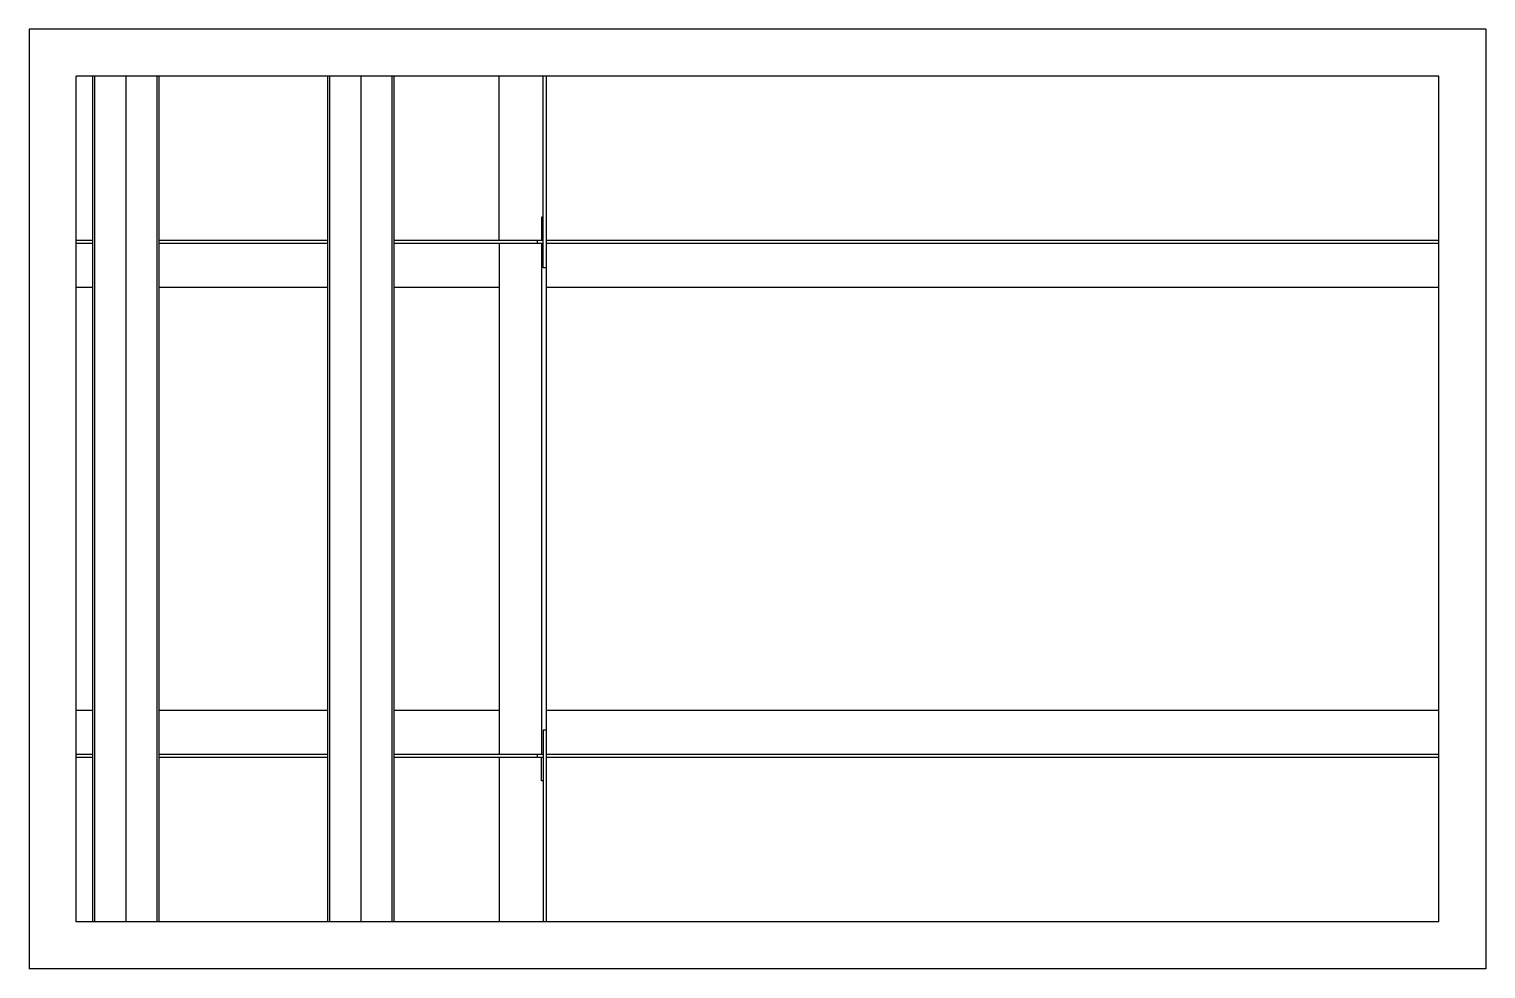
# Paper-space layout '_Bottom' of a CAD drawing. Header units: inches. Extents: x 0 to 62, y -20 to 20.
import ezdxf

# ---------------------------------------------------------------- set-up
doc = ezdxf.new("R2010")
doc.units = ezdxf.units.IN
doc.header["$MEASUREMENT"] = 0

psp = doc.layouts.new('_Bottom')

# ---------------------------------------------------------------- linework, layer by layer
at = {"color": 7, "linetype": 'Continuous', "lineweight": 25}
for p, q in [((62, 20), (0, 20)), ((0, 20), (0, -20)), ((62, 20), (62, -20)), ((60, 18), (2, 18)), ((2, -18), (2, 18)), ((2.711, -18), (2.711, 18)), ((2.799, -18), (2.799, 18)), ((4.125, -18), (4.125, 18)), ((5.451, -18), (5.451, 18)), ((5.539, -18), (5.539, 18)), ((12.711, -18), (12.711, 18)), ((12.799, -18), (12.799, 18)), ((14.125, -18), (14.125, 18)), ((15.451, -18), (15.451, 18)), ((15.539, -18), (15.539, 18)), ((20, 11), (20, 18)), ((21.875, 9.839), (21.875, 18)), ((22, 18), (22, -18)), ((60, -18), (60, 18)), ((21.875, 11.999), (21.8, 11.999)), ((21.8, 11.999), (21.8, 11)), ((2.711, 11), (2, 11)), ((2.711, 10.875), (2, 10.875)), ((12.711, 11), (5.539, 11)), ((12.711, 10.875), (5.539, 10.875)), ((21.875, 11), (15.539, 11)), ((21.875, 10.875), (15.539, 10.875)), ((20, 10.875), (20, -10.875)), ((21.62, 11), (21.62, 10.875)), ((21.8, 10.875), (21.8, -10.875)), ((60, 11), (22, 11)), ((60, 10.875), (22, 10.875)), ((22, 9.839), (21.875, 9.839)), ((2.711, 9), (2, 9)), ((12.711, 9), (5.539, 9)), ((20, 9), (15.539, 9)), ((60, 9), (22, 9)), ((2.711, -9), (2, -9)), ((12.711, -9), (5.539, -9)), ((20, -9), (15.539, -9)), ((60, -9), (22, -9)), ((22, -9.839), (21.875, -9.839)), ((21.875, -9.839), (21.875, -18)), ((2.711, -10.875), (2, -10.875)), ((2.711, -11), (2, -11)), ((12.711, -10.875), (5.539, -10.875)), ((12.711, -11), (5.539, -11)), ((21.875, -10.875), (15.539, -10.875)), ((21.875, -11), (15.539, -11)), ((20, -11), (20, -18)), ((21.62, -10.875), (21.62, -11)), ((21.8, -11.999), (21.8, -11)), ((60, -10.875), (22, -10.875)), ((60, -11), (22, -11)), ((21.875, -11.999), (21.8, -11.999)), ((60, -18), (2, -18)), ((62, -20), (0, -20))]:
    psp.add_line(p, q, dxfattribs=at)

doc.saveas('drawing.dxf')
